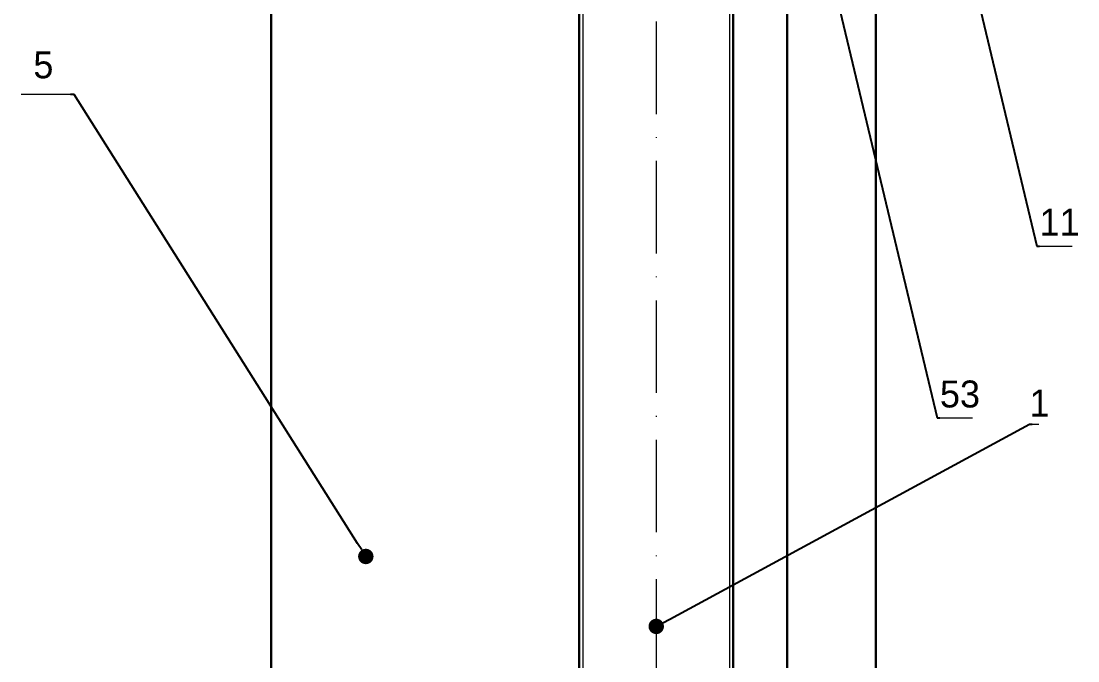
# Model space of a CAD drawing. Header units: millimetres. Extents: x 587 to 10361, y -8386 to 1488.
# Drawn here: x 3898.2 to 4035.5, y 202 to 285.1 of the extents above; entities that cross this region are included whole.
import ezdxf
from ezdxf import colors
from ezdxf.entities.mleader import LeaderData, LeaderLine
from ezdxf.math import Vec2, Vec3

# ---------------------------------------------------------------- set-up
doc = ezdxf.new("R2010")
doc.units = ezdxf.units.MM
doc.linetypes.add('ACAD_ISO10W100', pattern=[18, 12, -3, 0, -3])
for name, color, linetype, lineweight in [('Cienka', 30, 'Continuous', 0), ('Gruba', 7, 'Continuous', 30), ('Symetria', 210, 'ACAD_ISO10W100', 0), ('Wymiar', 3, 'Continuous', 20)]:
    doc.layers.add(name, color=color, linetype=linetype, lineweight=lineweight)

# ---------------------------------------------------------------- blocks, each defined once
blk = doc.blocks.new('_Dot')
at = {"color": 0, "linetype": 'ByBlock', "lineweight": -2}
blk.add_line((-0.5, 0), (-1, 0), dxfattribs=at)
at = {"color": 0, "linetype": 'ByBlock', "const_width": 0.5}
blk.add_lwpolyline([(-0.25, 0, 1), (0.25, 0, 1)], format="xyb", close=True, dxfattribs=at)

msp = doc.modelspace()

# ---------------------------------------------------------------- linework, layer by layer
at = {"layer": 'Cienka'}
for p, q in [((3971.203, 133.532), (3971.203, 396.348)), ((3990.203, 396.348), (3990.203, 133.532))]:
    msp.add_line(p, q, dxfattribs=at)
at = {"layer": 'Gruba'}
for p, q in [((3970.703, 396.348), (3970.703, 133.532)), ((3990.703, 396.348), (3990.703, 133.532)), ((3930.703, 377.848), (3930.703, 133.032)), ((3997.703, 290.715), (3997.703, 133.032)), ((4009.203, 149.848), (4009.203, 289.445))]:
    msp.add_line(p, q, dxfattribs=at)
at = {"layer": 'Symetria'}
msp.add_line((3980.703, 592.699), (3980.703, 96.435), dxfattribs=at)
at = {"layer": 'Wymiar'}
for p, q in [((3904.744, 275.526), (3898.232, 275.526)), ((4030.471, 255.855), (4034.71, 255.855)), ((4017.536, 233.544), (4021.775, 233.544)), ((4029.529, 232.737), (4030.4, 232.737))]:
    msp.add_line(p, q, dxfattribs=at)

# ---------------------------------------------------------------- texts
at = {"layer": 'Wymiar', "char_height": 3.5, "attachment_point": 1}
for s, width, insert in [('5', 6.87236, (3899.816, 281.138)), ('11', 4.613, (4030.479, 260.71)), ('53', 4.613, (4017.544, 238.399)), ('1', 1.23035, (4029.169, 237.225))]:
    msp.add_mtext_dynamic_manual_height_columns(s, width=width, gutter_width=12.5, heights=[0], dxfattribs=dict(at, insert=insert))

# ---------------------------------------------------------------- leaders
at = {"layer": 'Wymiar'}
ml = msp.add_multileader_mtext('Standard', dxfattribs=at)
ml.set_content('', color=256)
ml.set_leader_properties()
ml.set_arrow_properties(name='DOT')
ml.build(insert=Vec2(0, 0))
ml.multileader.update_dxf_attribs({"text_right_attachment_type": 6, "dogleg_length": 0.36, "arrow_head_size": 2})
ctx = ml.context
ctx.base_point, ctx.char_height, ctx.arrow_head_size, ctx.landing_gap_size, ctx.plane_origin = Vec3(4030.471, 255.855), 0.18, 2, 0.09, Vec3(3993.988, 302.681)
ctx.right_attachment = 6
notes = []
notes.append((ctx, [(0, (1, 1, 0), (4030.111, 255.855), (1, 0), 0.36, [(0, [(4015.991, 315.042)], 0, [])])]))
ctx.mtext.insert, ctx.mtext.flow_direction = Vec3(4030.561, 255.945), 5
ml = msp.add_multileader_mtext('Standard', dxfattribs=at)
ml.set_content('', color=256)
ml.set_leader_properties()
ml.set_arrow_properties(name='DOT')
ml.build(insert=Vec2(0, 0))
ml.multileader.update_dxf_attribs({"text_right_attachment_type": 6, "dogleg_length": 0.36, "arrow_head_size": 2})
ctx = ml.context
ctx.base_point, ctx.char_height, ctx.arrow_head_size, ctx.landing_gap_size, ctx.plane_origin = Vec3(4017.536, 233.544), 0.18, 2, 0.09, Vec3(3981.053, 280.37)
ctx.right_attachment = 6
notes.append((ctx, [(0, (1, 1, 0), (4017.176, 233.544), (1, 0), 0.36, [(0, [(4003.056, 292.731)], 0, [])])]))
ctx.mtext.insert, ctx.mtext.flow_direction = Vec3(4017.626, 233.634), 5
ml = msp.add_multileader_mtext('Standard', dxfattribs=at)
ml.set_content('', color=256)
ml.set_leader_properties()
ml.set_arrow_properties(name='DOT')
ml.build(insert=Vec2(0, 0))
ml.multileader.update_dxf_attribs({"text_right_attachment_type": 6, "dogleg_length": 0.36, "arrow_head_size": 2})
ctx = ml.context
ctx.base_point, ctx.char_height, ctx.arrow_head_size, ctx.landing_gap_size, ctx.plane_origin = Vec3(3904.564, 275.616), 0.18, 2, 0.09, Vec3(3942.993, 215.55)
ctx.right_attachment, ctx.text_align_type = 6, 2
notes.append((ctx, [(0, (1, 1, 0), (3905.104, 275.526), (-1, 0), 0.36, [(0, [(3942.993, 215.55)], 0, [])])]))
ctx.mtext.insert, ctx.mtext.alignment, ctx.mtext.flow_direction = Vec3(3904.654, 275.706), 3, 5
ml = msp.add_multileader_mtext('Standard', dxfattribs=at)
ml.set_content('', color=256)
ml.set_leader_properties()
ml.set_arrow_properties(name='DOT')
ml.build(insert=Vec2(0, 0))
ml.multileader.update_dxf_attribs({"text_right_attachment_type": 6, "dogleg_length": 0.36, "arrow_head_size": 2})
ctx = ml.context
ctx.base_point, ctx.char_height, ctx.arrow_head_size, ctx.landing_gap_size, ctx.plane_origin = Vec3(4029.529, 232.737), 0.18, 2, 0.09, Vec3(3980.703, 206.473)
ctx.right_attachment = 6
notes.append((ctx, [(0, (1, 1, 0), (4029.169, 232.737), (1, 0), 0.36, [(0, [(3980.703, 206.473)], 0, [])])]))
ctx.mtext.insert, ctx.mtext.flow_direction = Vec3(4029.619, 232.827), 5
for ctx, leaders in notes:
    for number, flags, end, landing, length, lines in leaders:
        leader = LeaderData()
        leader.index, (leader.has_last_leader_line, leader.has_dogleg_vector, leader.attachment_direction) = number, flags
        leader.last_leader_point, leader.dogleg_vector, leader.dogleg_length = Vec3(end), Vec3(landing), length
        for number, points, colour, breaks in lines:
            line = LeaderLine()
            line.index, line.vertices, line.color, line.breaks = number, Vec3.list(points), colors.encode_raw_color(colour), breaks
            leader.lines.append(line)
        ctx.leaders.append(leader)

doc.saveas('drawing.dxf')
